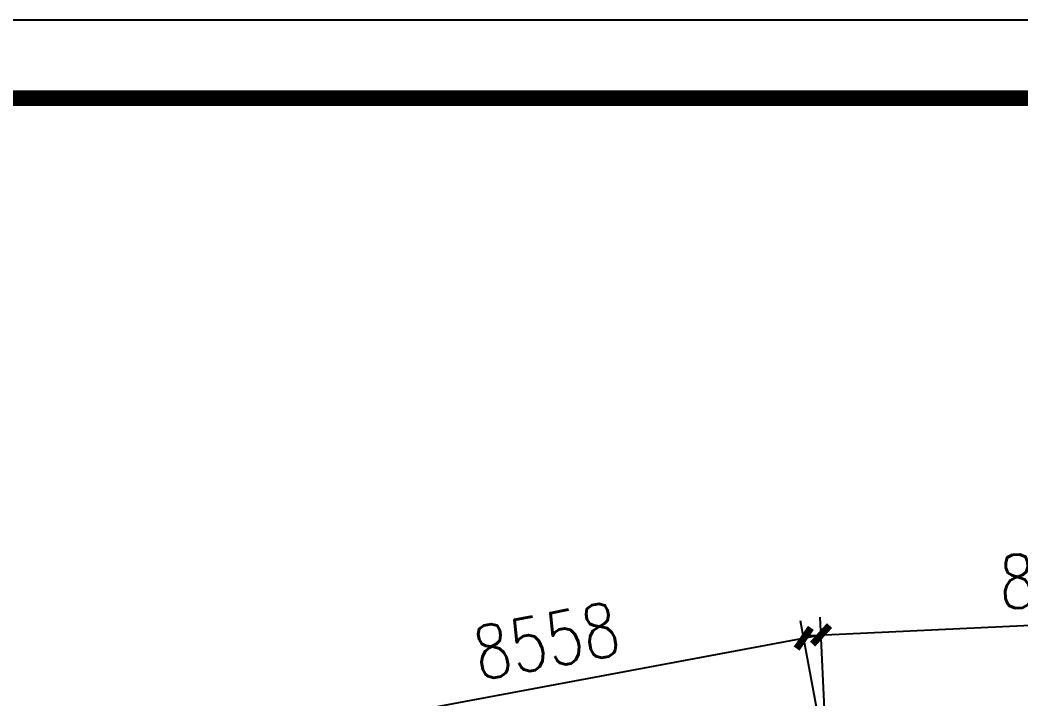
# Model space of a CAD drawing. Extents: x -259369 to -50372, y -155978 to 198088.
# Drawn here: x -181452 to -164560, y -88999 to -77542 of the extents above; entities that cross this region are included whole.
import ezdxf

# ---------------------------------------------------------------- set-up
doc = ezdxf.new("R2010")
doc.units = 0
doc.header["$LTSCALE"] = 1000
doc.header["$MEASUREMENT"] = 0
doc.styles.add('HZTXT', font='txtw.shx', dxfattribs={"width": 0.8, "bigfont": 'hztxtw.shx'})
doc.dimstyles.new('DIM-300', dxfattribs={"dimscale": 300, "dimtxt": 3, "dimasz": 1, "dimexe": 1, "dimexo": 1, "dimgap": 1, "dimtad": 1, "dimdec": 0, "dimdsep": 46, "dimtxsty": 'HZTXT', "dimblk": 'ARCHTICK', "dimcen": 0, "dimdle": 1, "dimclrd": 9, "dimclre": 9, "dimclrt": 2, "dimadec": 1, "dimazin": 0, "dimtfac": 1, "dimtdec": 0, "dimtix": 1, "dimtmove": 2, "dimatfit": 3, "dimldrblk": 'ARCHTICK', "dimfxl": 0, "dimtolj": 1, "dimtzin": 0, "dimarcsym": 0})

# ---------------------------------------------------------------- blocks, each defined once
blk = doc.blocks.new('rgthtyjyuk')
blk.add_lwpolyline([(0, 0), (420, 0), (420, 297), (0, 297)], close=True)
at = {"const_width": 1}
blk.add_lwpolyline([(25, 5), (415, 5), (415, 292), (25, 292)], close=True, dxfattribs=at)
blk = doc.blocks.new('_ArchTick')
at = {"color": 0, "linetype": 'ByBlock', "const_width": 0.4}
blk.add_lwpolyline([(-0.5, -0.5), (0.5, 0.5)], dxfattribs=at)
blk = doc.blocks.new('*D693')
at = {"color": 9, "lineweight": -2, "transparency": 16777216}
for p, q in [((-167907, -89690), (-168281, -87679)), ((-176935, -89594), (-167932, -87919)), ((-176321, -91255), (-176695, -89244))]:
    blk.add_line(p, q, dxfattribs=at)
at = {"layer": 'Defpoints', "color": 0, "transparency": 16777216}
for p in [(-168226, -87974), (-167852, -89985, 29521), (-176266, -91550, 29521)]:
    blk.add_point(p, dxfattribs=at)
at = {"color": 9, "lineweight": -2, "transparency": 16777216, "xscale": 300, "yscale": 300, "zscale": 300}
for p, rotation in [((-168226, -87974), 10.53744300750394), ((-176640, -89539), 190.5374430075039)]:
    blk.add_blockref('_ArchTick', p, dxfattribs=dict(at, rotation=rotation))
at = {"color": 2, "transparency": 16777216, "insert": (-172570, -88019), "char_height": 900, "attachment_point": 5, "rotation": 10.5374, "style": 'HZTXT'}
blk.add_mtext('\\A1;8558', dxfattribs=at)
blk = doc.blocks.new('*D694')
at = {"color": 9, "lineweight": -2, "transparency": 16777216}
for p, q in [((-159303, -89287), (-159399, -87221)), ((-168233, -87931), (-159085, -87506)), ((-167852, -89684), (-167947, -87618))]:
    blk.add_line(p, q, dxfattribs=at)
at = {"layer": 'Defpoints', "color": 0, "transparency": 16777216}
for p in [(-159385, -87520), (-159289, -89586, 29521), (-167838, -89983, 29521)]:
    blk.add_point(p, dxfattribs=at)
at = {"color": 9, "lineweight": -2, "transparency": 16777216, "xscale": 300, "yscale": 300, "zscale": 300}
for p, rotation in [((-159385, -87520), 2.658468576705857), ((-167934, -87917), 182.6584685767059)]:
    blk.add_blockref('_ArchTick', p, dxfattribs=dict(at, rotation=rotation))
at = {"color": 2, "transparency": 16777216, "insert": (-163694, -86970), "char_height": 900, "attachment_point": 5, "rotation": 2.6585, "style": 'HZTXT'}
blk.add_mtext('\\A1;8558', dxfattribs=at)

msp = doc.modelspace()

# ---------------------------------------------------------------- block references
at = {"xscale": 264.0947391546124, "yscale": 264.0947391546124, "zscale": 264.0947391546124}
msp.add_blockref('rgthtyjyuk', (-218178.93, -155977.93), dxfattribs=at)

# ---------------------------------------------------------------- dimensions: what is measured, and where the dimension line sits
for p1, p2, distance, picture, middle in [((-167837.59, -89983.32, 29521), (-159288.8, -89586.38, 29521), 2068.35, '*D694', (-163693.92, -86969.53)), ((-176265.96, -91550.08, 29521), (-167852.29, -89985.01, 29521), 2045.95, '*D693', (-172570.44, -88018.75))]:
    dim = msp.add_aligned_dim(p1=p1, p2=p2, distance=distance, dimstyle='DIM-300')
    dim.commit()
    dim.dimension.update_dxf_attribs({"geometry": picture, "text_midpoint": middle})

doc.saveas('drawing.dxf')
